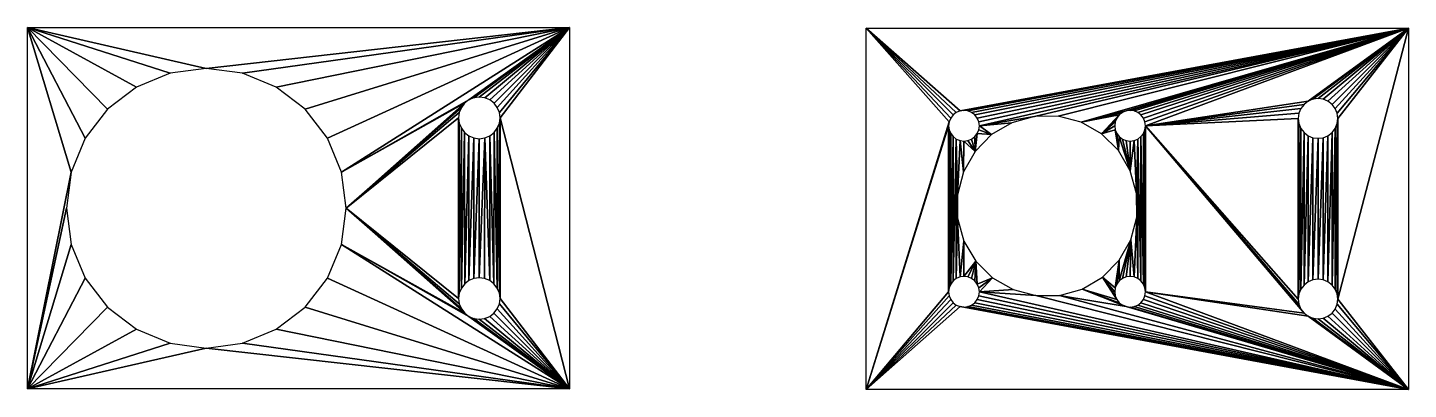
# Model space of a CAD drawing. Header units: metres. Extents: x 0 to 153, y 0 to 40.
import ezdxf

# ---------------------------------------------------------------- set-up
doc = ezdxf.new("R2010")
doc.units = ezdxf.units.M

msp = doc.modelspace()

# ---------------------------------------------------------------- meshes
at = {"layer": 'Layer0'}
mesh = msp.add_polyface(dxfattribs=at)
corners = [(47.78, 29.4), (47.7, 10), (47.7, 30), (47.78, 10.59), (48.01, 28.85), (48.01, 11.15), (48.37, 28.37), (48.38, 11.62), (48.85, 28.01), (48.85, 11.99), (49.4, 27.78), (49.41, 12.22), (50, 27.7), (50, 12.3), (50.6, 27.78), (50.59, 12.22), (51.15, 11.99), (51.15, 28.01), (51.62, 11.62), (51.63, 28.37), (51.99, 11.15), (51.99, 28.85), (52.22, 10.59), (52.22, 29.4), (52.3, 10), (52.3, 30), (0, 40), (4.82, 24.01), (0, 0), (6.37, 27.74), (8.83, 30.95), (12.04, 33.41), (15.77, 34.96), (19.78, 35.49), (60, 40), (4.29, 20), (23.79, 34.96), (27.52, 33.41), (30.73, 30.95), (33.19, 27.74), (34.74, 24.01), (48.85, 31.99), (48.37, 31.63), (35.27, 20), (48.01, 31.15), (47.78, 30.6), (49.4, 32.22), (50, 32.3), (50.6, 32.22), (51.15, 31.99), (51.63, 31.63), (51.99, 31.15), (52.22, 30.6), (19.78, 4.51), (60, 0), (15.77, 5.04), (12.04, 6.59), (8.83, 9.05), (6.37, 12.26), (4.82, 15.99), (23.79, 5.04), (27.52, 6.59), (30.73, 9.05), (33.19, 12.26), (34.74, 15.99), (48.85, 8.01), (48.38, 8.38), (48.01, 8.85), (47.78, 9.41), (49.41, 7.78), (50, 7.7), (50.59, 7.78), (51.15, 8.01), (51.62, 8.38), (51.99, 8.85), (52.22, 9.41)]
mesh.append_faces([[corners[k] for k in face] for face in [(0, 1, 2), (1, 0, 3), (3, 4, 5), (5, 6, 7), (7, 8, 9), (9, 10, 11), (11, 12, 13), (13, 14, 15), (15, 14, 16), (16, 17, 18), (18, 19, 20), (20, 21, 22), (22, 23, 24), (26, 27, 28), (27, 26, 29), (29, 26, 30), (30, 26, 31), (31, 26, 32), (32, 26, 33), (33, 34, 36), (36, 34, 37), (37, 34, 38), (38, 34, 39), (39, 34, 40), (40, 42, 43), (41, 34, 46), (46, 34, 47), (47, 34, 48), (48, 34, 49), (49, 34, 50), (50, 34, 51), (51, 34, 52), (52, 34, 25), (28, 53, 54), (53, 28, 55), (55, 28, 56), (56, 28, 57), (57, 28, 58), (58, 28, 59), (59, 28, 35), (65, 64, 66), (66, 43, 67), (67, 43, 68), (68, 43, 1), (54, 25, 34)]], dxfattribs={"vtx0": -1, "vtx1": -1})
mesh.append_faces([[corners[k] for k in face] for face in [(40, 34, 41), (54, 64, 65), (1, 43, 2), (54, 24, 25)]], dxfattribs={"vtx0": -1, "vtx1": -1, "vtx2": -1})
mesh.append_faces([[corners[k] for k in face] for face in [(3, 0, 4), (5, 4, 6), (7, 6, 8), (9, 8, 10), (11, 10, 12), (13, 12, 14), (16, 14, 17), (18, 17, 19), (20, 19, 21), (22, 21, 23), (24, 23, 25), (33, 26, 34), (28, 27, 35), (40, 41, 42), (43, 42, 44), (43, 44, 45), (43, 45, 2), (54, 53, 60), (54, 60, 61), (54, 61, 62), (54, 62, 63), (54, 63, 64), (66, 64, 43), (54, 65, 69), (54, 69, 70), (54, 70, 71), (54, 71, 72), (54, 72, 73), (54, 73, 74), (54, 74, 75), (54, 75, 24)]], dxfattribs={"vtx0": -1, "vtx2": -1})
mesh = msp.add_polyface(dxfattribs=at)
corners = [(118.88, 28.23), (120.39, 28.69), (120.74, 26.4), (120.34, 29.13), (120.56, 28.28), (120.83, 27.93), (122.06, 24.15), (121.19, 27.66), (121.6, 27.49), (122.04, 27.43), (122.48, 27.49), (122.75, 21.63), (122.89, 27.66), (122.77, 19.02), (122.89, 12.22), (123.24, 11.95), (123.24, 27.93), (123.51, 11.59), (123.51, 28.28), (123.68, 11.18), (123.68, 28.69), (123.74, 10.74), (123.74, 29.13), (92.84, 39.94), (102.01, 29.57), (92.84, -0.06), (102.18, 29.98), (102.45, 30.33), (102.8, 30.6), (103.21, 30.77), (152.84, 39.94), (101.95, 29.13), (103.65, 30.83), (104.09, 30.77), (104.5, 30.6), (104.85, 30.33), (105.12, 29.98), (105.29, 29.57), (105.35, 29.13), (111.47, 30.16), (108.95, 29.47), (106.7, 28.15), (114.08, 30.18), (116.61, 29.52), (121.6, 30.77), (121.19, 30.6), (120.83, 30.33), (120.56, 29.98), (120.39, 29.57), (122.04, 30.83), (122.48, 30.77), (122.89, 30.6), (123.24, 30.33), (123.51, 29.98), (123.68, 29.57), (141.74, 31.84), (141.29, 31.49), (140.94, 31.04), (140.72, 30.51), (140.64, 29.94), (142.27, 32.06), (142.84, 32.14), (143.41, 32.06), (143.94, 31.84), (144.4, 31.49), (144.75, 31.04), (144.97, 30.51), (145.04, 29.94), (145.04, 9.94), (103.21, 9.1), (152.84, -0.06), (102.8, 9.27), (102.45, 9.54), (102.18, 9.9), (102.01, 10.31), (101.95, 10.75), (103.65, 9.05), (104.09, 9.1), (104.5, 9.27), (104.85, 9.54), (105.12, 9.9), (105.29, 10.31), (105.35, 10.75), (111.6, 10.34), (109.08, 11), (106.81, 12.29), (114.21, 10.35), (121.6, 9.1), (116.73, 11.05), (121.19, 9.27), (120.83, 9.54), (120.56, 9.89), (118.98, 12.37), (120.39, 10.3), (120.34, 10.74), (122.04, 9.04), (122.48, 9.1), (122.89, 9.27), (123.24, 9.54), (123.51, 9.89), (123.68, 10.3), (141.74, 8.03), (141.29, 8.38), (140.94, 8.84), (140.72, 9.37), (140.64, 9.94), (142.27, 7.81), (142.84, 7.74), (143.41, 7.81), (143.94, 8.03), (144.4, 8.38), (144.75, 8.84), (144.97, 9.37), (140.72, 29.37), (140.72, 10.51), (140.94, 28.84), (140.94, 11.04), (141.29, 28.38), (141.29, 11.49), (141.74, 28.03), (141.74, 11.84), (142.27, 27.81), (142.27, 12.06), (142.84, 27.74), (142.84, 12.14), (143.41, 27.81), (143.41, 12.06), (143.94, 28.03), (143.94, 11.84), (144.4, 28.38), (144.4, 11.49), (144.75, 28.84), (144.75, 11.04), (144.97, 29.37), (144.97, 10.51), (120.39, 11.18), (120.82, 14.23), (120.56, 11.59), (120.83, 11.95), (122.11, 16.49), (121.19, 12.22), (121.6, 12.39), (122.04, 12.44), (122.48, 12.39), (102.8, 12.22), (102.94, 18.89), (103.21, 12.39), (102.92, 21.5), (103.63, 16.37), (103.65, 12.45), (104.95, 14.12), (104.09, 12.39), (104.5, 12.22), (104.85, 11.95), (105.12, 11.6), (105.29, 11.19), (102.01, 28.69), (102.01, 11.19), (102.18, 28.28), (102.18, 11.6), (102.45, 27.93), (102.45, 11.95), (102.8, 27.66), (103.21, 27.49), (103.58, 24.02), (103.65, 27.43), (104.87, 26.29), (104.09, 27.49), (104.5, 27.66), (104.85, 27.93), (105.12, 28.28), (105.29, 28.69)]
mesh.append_faces([[corners[k] for k in face] for face in [(0, 1, 2), (1, 0, 3), (2, 5, 6), (6, 10, 11), (11, 12, 13), (14, 12, 15), (15, 16, 17), (17, 18, 19), (19, 20, 21), (23, 24, 25), (24, 23, 26), (26, 23, 27), (27, 23, 28), (28, 23, 29), (29, 30, 32), (32, 30, 33), (33, 30, 34), (34, 30, 35), (35, 30, 36), (36, 30, 37), (37, 30, 38), (39, 30, 42), (42, 30, 43), (43, 46, 0), (44, 30, 49), (49, 30, 50), (50, 30, 51), (51, 30, 52), (52, 30, 53), (53, 30, 54), (54, 30, 22), (55, 30, 60), (60, 30, 61), (61, 30, 62), (62, 30, 63), (63, 30, 64), (64, 30, 65), (65, 30, 66), (66, 30, 67), (25, 69, 70), (69, 25, 71), (71, 25, 72), (72, 25, 73), (73, 25, 74), (74, 25, 75), (83, 82, 84), (84, 82, 85), (87, 88, 89), (89, 88, 90), (90, 88, 91), (91, 92, 93), (93, 92, 94), (101, 21, 102), (102, 22, 103), (103, 22, 104), (104, 22, 105), (70, 68, 30), (113, 105, 59), (105, 113, 114), (114, 115, 116), (116, 117, 118), (118, 119, 120), (120, 121, 122), (122, 123, 124), (124, 125, 126), (126, 127, 128), (128, 129, 130), (130, 131, 132), (132, 133, 134), (134, 67, 68), (135, 136, 137), (137, 136, 138), (138, 139, 140), (140, 139, 141), (141, 139, 142), (142, 139, 143), (143, 13, 14), (144, 145, 146), (145, 144, 147), (146, 148, 149), (149, 150, 151), (151, 150, 152), (152, 150, 153), (153, 150, 154), (154, 85, 155), (155, 85, 82), (156, 75, 31), (75, 156, 157), (157, 158, 159), (159, 160, 161), (161, 162, 144), (147, 163, 164), (164, 165, 166), (166, 170, 41)]], dxfattribs={"vtx0": -1, "vtx1": -1})
mesh.append_faces([[corners[k] for k in face] for face in [(13, 12, 14), (38, 30, 39), (43, 30, 44), (22, 30, 55), (67, 30, 68), (75, 25, 31), (70, 82, 83), (70, 86, 87), (70, 21, 101), (102, 21, 22), (105, 22, 59), (144, 162, 147)]], dxfattribs={"vtx0": -1, "vtx1": -1, "vtx2": -1})
mesh.append_faces([[corners[k] for k in face] for face in [(2, 1, 4), (2, 4, 5), (6, 5, 7), (6, 7, 8), (6, 8, 9), (6, 9, 10), (11, 10, 12), (15, 12, 16), (17, 16, 18), (19, 18, 20), (21, 20, 22), (29, 23, 30), (25, 24, 31), (38, 39, 40), (38, 40, 41), (43, 44, 45), (43, 45, 46), (0, 46, 47), (0, 47, 48), (0, 48, 3), (22, 55, 56), (22, 56, 57), (22, 57, 58), (22, 58, 59), (70, 69, 76), (70, 76, 77), (70, 77, 78), (70, 78, 79), (70, 79, 80), (70, 80, 81), (70, 81, 82), (70, 83, 86), (87, 86, 88), (91, 88, 92), (70, 87, 95), (70, 95, 96), (70, 96, 97), (70, 97, 98), (70, 98, 99), (70, 99, 100), (70, 100, 21), (70, 101, 106), (70, 106, 107), (70, 107, 108), (70, 108, 109), (70, 109, 110), (70, 110, 111), (70, 111, 112), (70, 112, 68), (114, 113, 115), (116, 115, 117), (118, 117, 119), (120, 119, 121), (122, 121, 123), (124, 123, 125), (126, 125, 127), (128, 127, 129), (130, 129, 131), (132, 131, 133), (134, 133, 67), (92, 135, 94), (135, 92, 136), (138, 136, 139), (143, 139, 13), (146, 145, 148), (149, 148, 150), (154, 150, 85), (157, 156, 158), (159, 158, 160), (161, 160, 162), (147, 162, 163), (164, 163, 165), (166, 165, 167), (166, 167, 168), (166, 168, 169), (166, 169, 170), (41, 170, 171), (41, 171, 38)]], dxfattribs={"vtx0": -1, "vtx2": -1})

doc.saveas('drawing.dxf')
